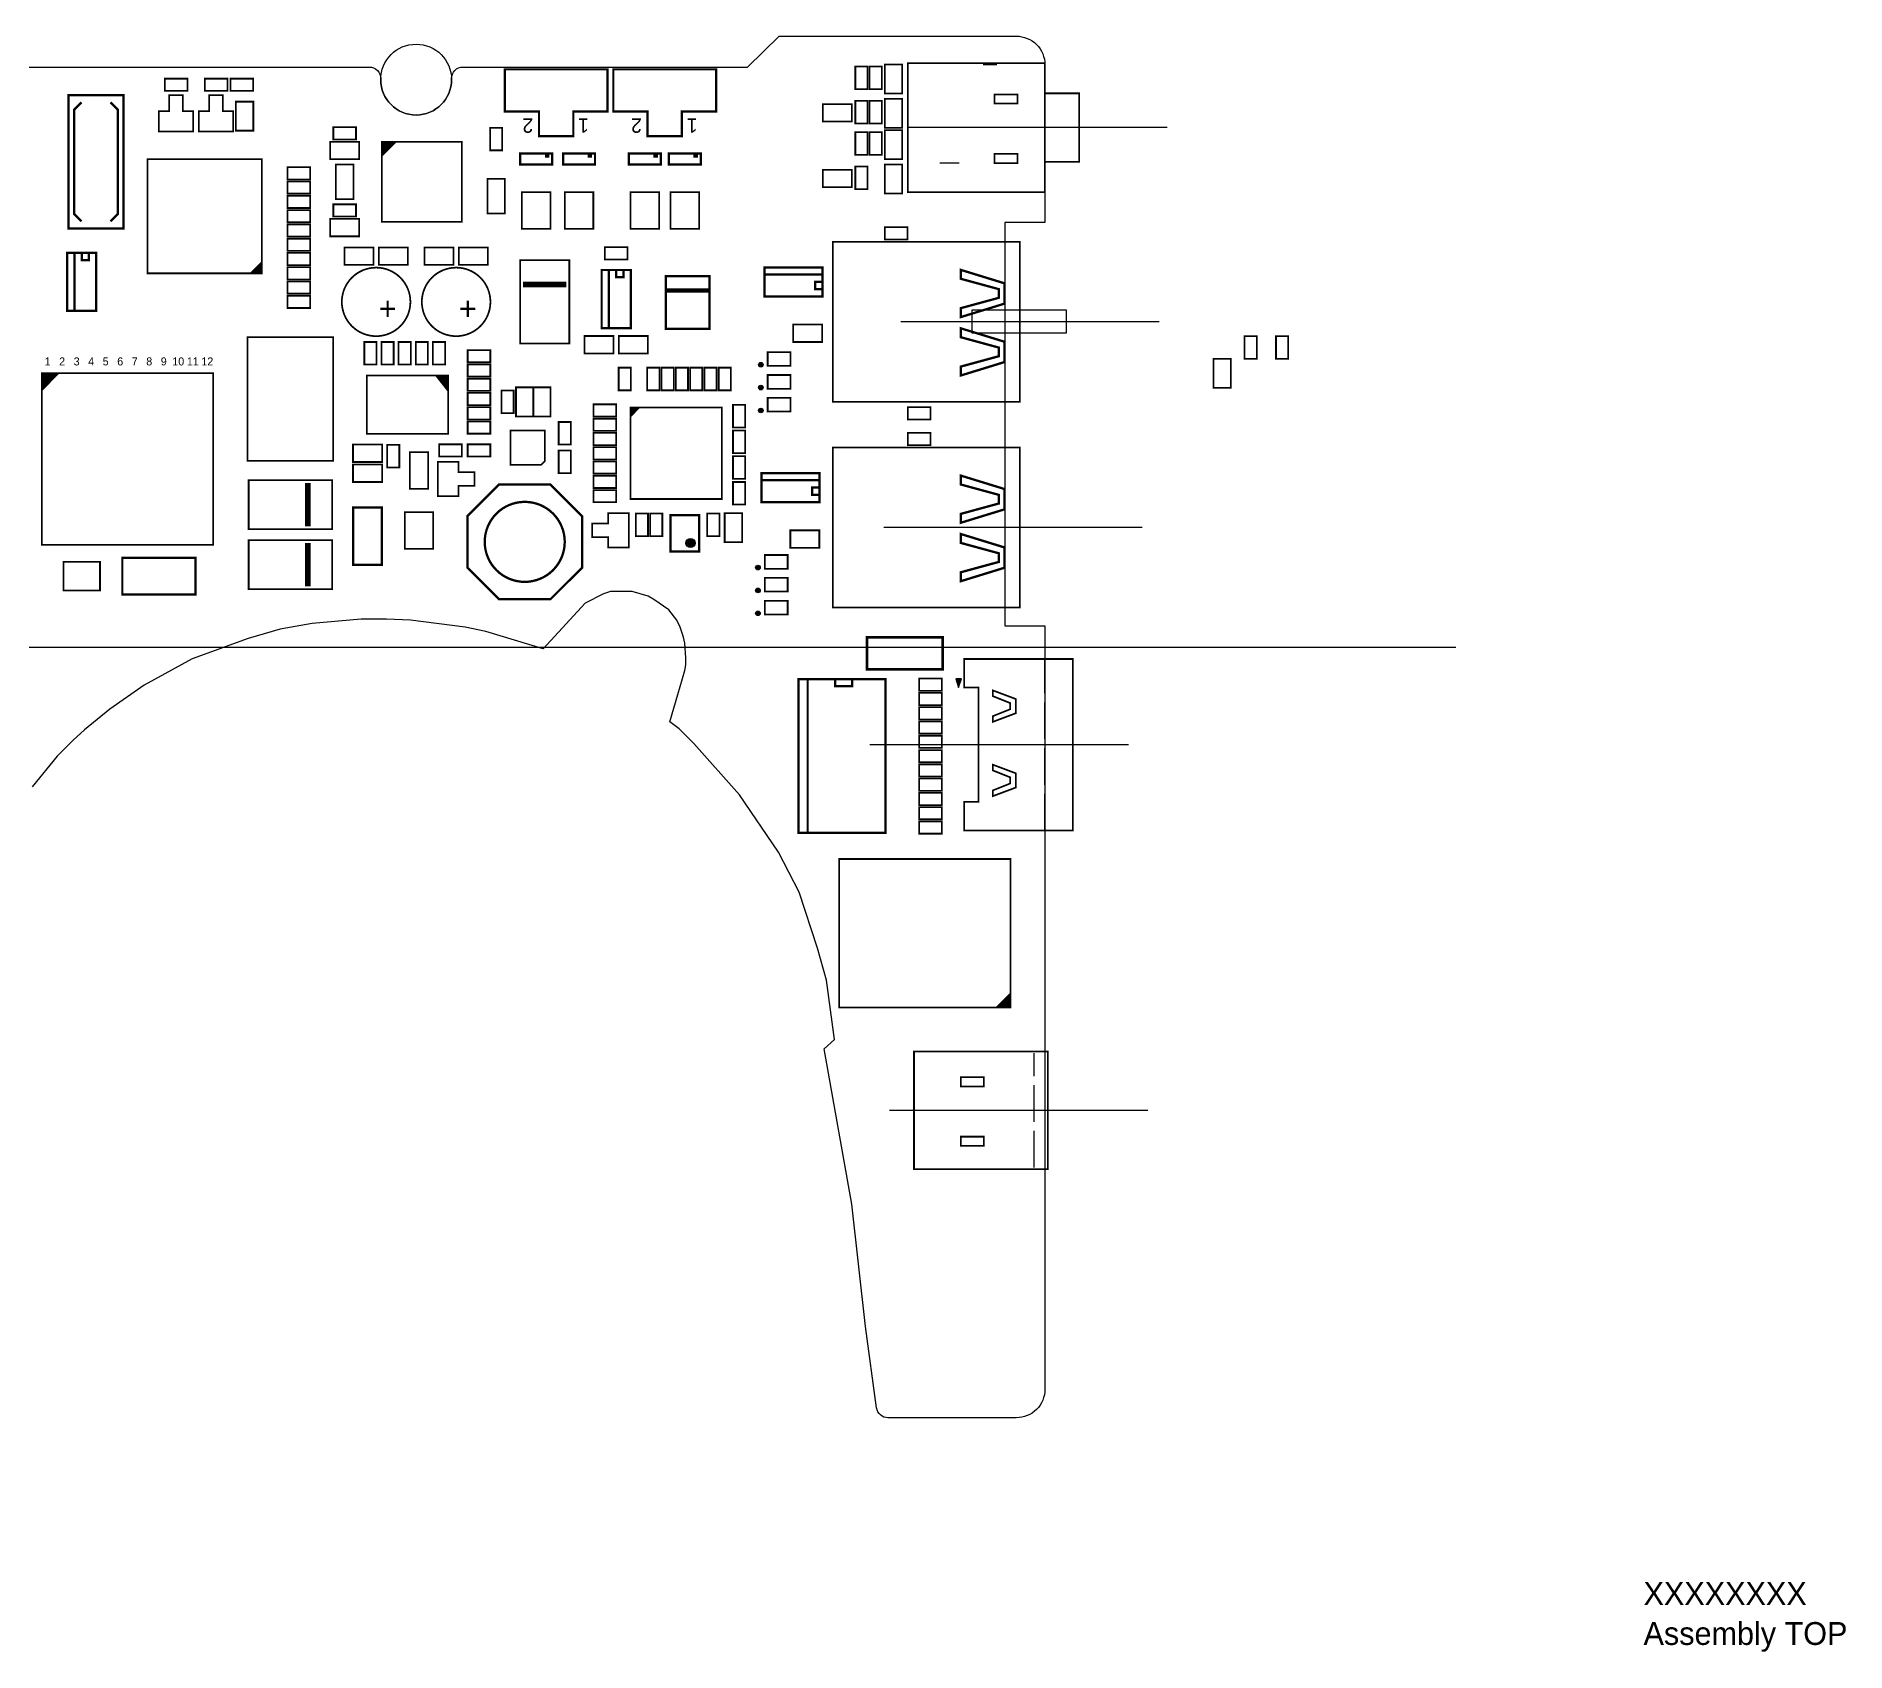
# Model space of a CAD drawing. Extents: x -18 to 363, y 0 to 182.
# Drawn here: x 204.8 to 363.1, y 8.6 to 150 of the extents above; entities that cross this region are included whole.
import ezdxf
from ezdxf.enums import TextEntityAlignment as Align

# ---------------------------------------------------------------- set-up
doc = ezdxf.new("R2010")
doc.units = 0
doc.header["$MEASUREMENT"] = 0
doc.layers.add('ASSEMBLY_OUTLINES_TOP', color=181, linetype='CONTINUOUS')
doc.layers.add('BOARD_OUTLINE', color=150, linetype='CONTINUOUS')
doc.styles.add('VERIBEST_GERBER_0', font='txt')
doc.styles.add('VERIBEST_GERBER_1', font='txt')

msp = doc.modelspace()

# ---------------------------------------------------------------- hatches: boundary and pattern name
at = {"layer": 'ASSEMBLY_OUTLINES_TOP'}
for points in [[(236.25, 140.75), (235, 140.75), (235, 139.5)], [(223.5, 129.25), (224.5, 129.25), (224.5, 130.25)], [(205.25, 120.5), (205.25, 119), (206.75, 120.5)], [(240.758, 120.242), (239.758, 120.242), (240.758, 118.992)], [(256.75, 117.5), (256.75, 116.7), (257.55, 117.5)], [(285.2, 93.75), (285.45, 93), (285.7, 93.75)], [(288.75, 65), (290, 65), (290, 66.25)]]:
    msp.add_hatch(color=256, dxfattribs=at).paths.add_polyline_path(points, flags=0)
h = msp.add_hatch(color=256, dxfattribs=at)
edge = h.paths.add_edge_path()
edge.add_arc((268.15, 121.25), 0.2, 0, 360)
h = msp.add_hatch(color=256, dxfattribs=at)
edge = h.paths.add_edge_path()
edge.add_arc((268.15, 119.25), 0.2, 0, 360)
h = msp.add_hatch(color=256, dxfattribs=at)
edge = h.paths.add_edge_path()
edge.add_arc((268.15, 117.25), 0.2, 0, 360)
h = msp.add_hatch(color=256, dxfattribs=at)
edge = h.paths.add_edge_path()
edge.add_arc((262, 105.65), 0.4, 0, 360)
h = msp.add_hatch(color=256, dxfattribs=at)
edge = h.paths.add_edge_path()
edge.add_arc((267.9, 103.5), 0.2, 0, 360)
h = msp.add_hatch(color=256, dxfattribs=at)
edge = h.paths.add_edge_path()
edge.add_arc((267.9, 101.5), 0.2, 0, 360)
h = msp.add_hatch(color=256, dxfattribs=at)
edge = h.paths.add_edge_path()
edge.add_arc((267.9, 99.5), 0.2, 0, 360)

# ---------------------------------------------------------------- linework, layer by layer
for points, const_width in [([(276.4166, 145.3594), (276.4166, 147.3406), (277.4834, 147.3406), (277.4834, 145.3594)], 0.1524), ([(277.6666, 145.3594), (277.6666, 147.3406), (278.7334, 147.3406), (278.7334, 145.3594)], 0.1524), ([(278.988, 144.98), (278.988, 147.52), (280.512, 147.52), (280.512, 144.98)], 0.1524), ([(281, 136.35), (281, 147.65), (293, 147.65), (293, 136.35)], 0.15), ([(216.0094, 145.2166), (216.0094, 146.2834), (217.9906, 146.2834), (217.9906, 145.2166)], 0.1524), ([(219.5094, 145.2166), (219.5094, 146.2834), (221.4906, 146.2834), (221.4906, 145.2166)], 0.1524), ([(221.7594, 145.2166), (221.7594, 146.2834), (223.7406, 146.2834), (223.7406, 145.2166)], 0.1524), ([(254.75, 143.4), (251.75, 143.4), (251.75, 141.25), (248.75, 141.25), (248.75, 143.4), (245.75, 143.4), (245.75, 147.1), (254.75, 147.1)], 0.2), ([(264.25, 143.4), (261.25, 143.4), (261.25, 141.25), (258.25, 141.25), (258.25, 143.4), (255.25, 143.4), (255.25, 147.1), (264.25, 147.1)], 0.2), ([(207.587, 133.158), (207.587, 144.842), (212.413, 144.842), (212.413, 133.158)], 0.2032), ([(218.5, 141.65), (215.5, 141.65), (215.5, 143.45), (216.4, 143.45), (216.4, 144.85), (217.6, 144.85), (217.6, 143.45), (218.5, 143.45)], 0.15), ([(222, 141.65), (219, 141.65), (219, 143.45), (219.9, 143.45), (219.9, 144.85), (221.1, 144.85), (221.1, 143.45), (222, 143.45)], 0.15), ([(222.238, 141.73), (222.238, 144.27), (223.762, 144.27), (223.762, 141.73)], 0.1524), ([(273.58, 142.538), (273.58, 144.062), (276.12, 144.062), (276.12, 142.538)], 0.1524), ([(276.4166, 142.3594), (276.4166, 144.3406), (277.4834, 144.3406), (277.4834, 142.3594)], 0.1524), ([(277.6666, 142.3594), (277.6666, 144.3406), (278.7334, 144.3406), (278.7334, 142.3594)], 0.1524), ([(278.988, 141.98), (278.988, 144.52), (280.512, 144.52), (280.512, 141.98)], 0.1524), ([(288.6, 144.1), (288.6, 144.9), (290.6, 144.9), (290.6, 144.1)], 0.15), ([(293, 139), (293, 145), (296, 145), (296, 139)], 0.15), ([(230.7594, 140.9666), (230.7594, 142.0334), (232.7406, 142.0334), (232.7406, 140.9666)], 0.1524), ([(244.4666, 140.0094), (244.4666, 141.9906), (245.5334, 141.9906), (245.5334, 140.0094)], 0.1524), ([(276.4166, 139.6094), (276.4166, 141.5906), (277.4834, 141.5906), (277.4834, 139.6094)], 0.1524), ([(277.6666, 139.6094), (277.6666, 141.5906), (278.7334, 141.5906), (278.7334, 139.6094)], 0.1524), ([(278.988, 139.23), (278.988, 141.77), (280.512, 141.77), (280.512, 139.23)], 0.1524), ([(214.5, 129.25), (214.5, 139.25), (224.5, 139.25), (224.5, 129.25)], 0.15), ([(230.48, 139.238), (230.48, 140.762), (233.02, 140.762), (233.02, 139.238)], 0.1524), ([(235, 133.75), (235, 140.75), (242, 140.75), (242, 133.75)], 0.15), ([(247.103, 138.77375), (247.103, 139.72625), (249.897, 139.72625), (249.897, 138.77375)], 0.2032), ([(250.853, 138.773752), (250.853, 139.726252), (253.647, 139.726252), (253.647, 138.773752)], 0.2032), ([(256.603, 138.77375), (256.603, 139.72625), (259.397, 139.72625), (259.397, 138.77375)], 0.2032), ([(260.103, 138.773752), (260.103, 139.726252), (262.897, 139.726252), (262.897, 138.773752)], 0.2032), ([(288.6, 138.9), (288.6, 139.7), (290.6, 139.7), (290.6, 138.9)], 0.15), ([(226.7594, 137.4666), (226.7594, 138.5334), (228.7406, 138.5334), (228.7406, 137.4666)], 0.1524), ([(230.988, 135.726), (230.988, 138.774), (232.512, 138.774), (232.512, 135.726)], 0.15), ([(273.58, 136.788), (273.58, 138.312), (276.12, 138.312), (276.12, 136.788)], 0.1524), ([(276.4166, 136.6094), (276.4166, 138.5906), (277.4834, 138.5906), (277.4834, 136.6094)], 0.1524), ([(278.988, 136.23), (278.988, 138.77), (280.512, 138.77), (280.512, 136.23)], 0.1524), ([(226.7594, 136.2166), (226.7594, 137.2834), (228.7406, 137.2834), (228.7406, 136.2166)], 0.1524), ([(244.238, 134.476), (244.238, 137.524), (245.762, 137.524), (245.762, 134.476)], 0.15), ([(247.25, 133.15), (247.25, 136.35), (249.75, 136.35), (249.75, 133.15)], 0.15), ([(251, 133.15), (251, 136.35), (253.5, 136.35), (253.5, 133.15)], 0.15), ([(256.75, 133.15), (256.75, 136.35), (259.25, 136.35), (259.25, 133.15)], 0.15), ([(260.25, 133.15), (260.25, 136.35), (262.75, 136.35), (262.75, 133.15)], 0.15), ([(226.7594, 134.9666), (226.7594, 136.0334), (228.7406, 136.0334), (228.7406, 134.9666)], 0.1524), ([(226.7594, 133.7166), (226.7594, 134.7834), (228.7406, 134.7834), (228.7406, 133.7166)], 0.1524), ([(230.7594, 134.2166), (230.7594, 135.2834), (232.7406, 135.2834), (232.7406, 134.2166)], 0.1524), ([(226.7594, 132.4666), (226.7594, 133.5334), (228.7406, 133.5334), (228.7406, 132.4666)], 0.1524), ([(230.48, 132.488), (230.48, 134.012), (233.02, 134.012), (233.02, 132.488)], 0.1524), ([(279.0094, 132.2166), (279.0094, 133.2834), (280.9906, 133.2834), (280.9906, 132.2166)], 0.1524), ([(226.7594, 131.2166), (226.7594, 132.2834), (228.7406, 132.2834), (228.7406, 131.2166)], 0.1524), ([(231.73, 129.988), (231.73, 131.512), (234.27, 131.512), (234.27, 129.988)], 0.1524), ([(234.73, 129.988), (234.73, 131.512), (237.27, 131.512), (237.27, 129.988)], 0.1524), ([(238.73, 129.988), (238.73, 131.512), (241.27, 131.512), (241.27, 129.988)], 0.1524), ([(241.73, 129.988), (241.73, 131.512), (244.27, 131.512), (244.27, 129.988)], 0.1524), ([(254.5094, 130.4666), (254.5094, 131.5334), (256.4906, 131.5334), (256.4906, 130.4666)], 0.1524), ([(274.45, 118), (274.45, 132), (290.82, 132), (290.82, 118)], 0.15), ([(207.48, 125.96), (207.48, 131.04), (210.02, 131.04), (210.02, 125.96)], 0.2032), ([(208.75, 130.405), (208.75, 131.04), (209.385, 131.04), (209.385, 130.405)], 0.2032), ([(226.7594, 129.9666), (226.7594, 131.0334), (228.7406, 131.0334), (228.7406, 129.9666)], 0.1524), ([(226.7594, 128.7166), (226.7594, 129.7834), (228.7406, 129.7834), (228.7406, 128.7166)], 0.1524), ([(247.1, 123.1), (247.1, 130.4), (251.4, 130.4), (251.4, 123.1)], 0.15), ([(268.46, 127.23), (268.46, 129.77), (273.54, 129.77), (273.54, 127.23)], 0.2032), ([(226.7594, 127.4666), (226.7594, 128.5334), (228.7406, 128.5334), (228.7406, 127.4666)], 0.1524), ([(254.23, 124.46), (254.23, 129.54), (256.77, 129.54), (256.77, 124.46)], 0.2032), ([(255.5, 128.905), (255.5, 129.54), (256.135, 129.54), (256.135, 128.905)], 0.2032), ([(259.85, 124.4), (259.85, 129), (263.65, 129), (263.65, 124.4)], 0.2032), ([(272.905, 127.865), (272.905, 128.5), (273.54, 128.5), (273.54, 127.865)], 0.2032), ([(285.656, 125.423692), (289.466, 126.596), (289.466, 128.374), (285.656, 129.546308), (285.656, 128.766545), (288.958, 127.866), (288.958, 127.104), (285.656, 126.203455)], 0.203), ([(226.7594, 126.2166), (226.7594, 127.2834), (228.7406, 127.2834), (228.7406, 126.2166)], 0.1524), ([(223.25, 112.85), (223.25, 123.65), (230.75, 123.65), (230.75, 112.85)], 0.15), ([(252.73, 122.238), (252.73, 123.762), (255.27, 123.762), (255.27, 122.238)], 0.1524), ([(255.73, 122.238), (255.73, 123.762), (258.27, 123.762), (258.27, 122.238)], 0.1524), ([(270.98, 123.238), (270.98, 124.762), (273.52, 124.762), (273.52, 123.238)], 0.1524), ([(285.656, 120.311692), (289.466, 121.484), (289.466, 123.262), (285.656, 124.434308), (285.656, 123.654545), (288.958, 122.754), (288.958, 121.992), (285.656, 121.091455)], 0.203), ([(310.4666, 121.7594), (310.4666, 123.7406), (311.5334, 123.7406), (311.5334, 121.7594)], 0.1524), ([(313.2166, 121.7594), (313.2166, 123.7406), (314.2834, 123.7406), (314.2834, 121.7594)], 0.1524), ([(233.4666, 121.2594), (233.4666, 123.2406), (234.5334, 123.2406), (234.5334, 121.2594)], 0.1524), ([(234.9666, 121.2594), (234.9666, 123.2406), (236.0334, 123.2406), (236.0334, 121.2594)], 0.1524), ([(236.4666, 121.2594), (236.4666, 123.2406), (237.5334, 123.2406), (237.5334, 121.2594)], 0.1524), ([(237.9666, 121.2594), (237.9666, 123.2406), (239.0334, 123.2406), (239.0334, 121.2594)], 0.1524), ([(239.4666, 121.2594), (239.4666, 123.2406), (240.5334, 123.2406), (240.5334, 121.2594)], 0.1524), ([(242.5094, 121.4666), (242.5094, 122.5334), (244.4906, 122.5334), (244.4906, 121.4666)], 0.1524), ([(268.75, 121.15), (268.75, 122.35), (270.75, 122.35), (270.75, 121.15)], 0.15), ([(205.25, 105.5), (205.25, 120.5), (220.25, 120.5), (220.25, 105.5)], 0.15), ([(233.7, 115.2), (233.7, 120.3), (240.8, 120.3), (240.8, 115.2)], 0.15), ([(242.5094, 120.2166), (242.5094, 121.2834), (244.4906, 121.2834), (244.4906, 120.2166)], 0.1524), ([(255.7166, 119.0094), (255.7166, 120.9906), (256.7834, 120.9906), (256.7834, 119.0094)], 0.1524), ([(258.2166, 119.0094), (258.2166, 120.9906), (259.2834, 120.9906), (259.2834, 119.0094)], 0.1524), ([(259.4666, 119.0094), (259.4666, 120.9906), (260.5334, 120.9906), (260.5334, 119.0094)], 0.1524), ([(260.7166, 119.0094), (260.7166, 120.9906), (261.7834, 120.9906), (261.7834, 119.0094)], 0.1524), ([(261.9666, 119.0094), (261.9666, 120.9906), (263.0334, 120.9906), (263.0334, 119.0094)], 0.1524), ([(263.2166, 119.0094), (263.2166, 120.9906), (264.2834, 120.9906), (264.2834, 119.0094)], 0.1524), ([(264.4666, 119.0094), (264.4666, 120.9906), (265.5334, 120.9906), (265.5334, 119.0094)], 0.1524), ([(268.75, 119.15), (268.75, 120.35), (270.75, 120.35), (270.75, 119.15)], 0.15), ([(307.738, 119.23), (307.738, 121.77), (309.262, 121.77), (309.262, 119.23)], 0.1524), ([(242.5094, 118.9666), (242.5094, 120.0334), (244.4906, 120.0334), (244.4906, 118.9666)], 0.1524), ([(242.5094, 117.7166), (242.5094, 118.7834), (244.4906, 118.7834), (244.4906, 117.7166)], 0.1524), ([(245.4666, 117.0094), (245.4666, 118.9906), (246.5334, 118.9906), (246.5334, 117.0094)], 0.1524), ([(246.738, 116.73), (246.738, 119.27), (248.262, 119.27), (248.262, 116.73)], 0.1524), ([(248.238, 116.73), (248.238, 119.27), (249.762, 119.27), (249.762, 116.73)], 0.1524), ([(242.5094, 116.4666), (242.5094, 117.5334), (244.4906, 117.5334), (244.4906, 116.4666)], 0.1524), ([(253.5094, 116.7166), (253.5094, 117.7834), (255.4906, 117.7834), (255.4906, 116.7166)], 0.1524), ([(256.75, 109.5), (256.75, 117.5), (264.75, 117.5), (264.75, 109.5)], 0.15), ([(265.7166, 115.7594), (265.7166, 117.7406), (266.7834, 117.7406), (266.7834, 115.7594)], 0.1524), ([(268.75, 117.15), (268.75, 118.35), (270.75, 118.35), (270.75, 117.15)], 0.15), ([(281.0094, 116.4666), (281.0094, 117.5334), (282.9906, 117.5334), (282.9906, 116.4666)], 0.1524), ([(242.5094, 115.2166), (242.5094, 116.2834), (244.4906, 116.2834), (244.4906, 115.2166)], 0.1524), ([(249.25, 112.8), (248.95, 112.5), (246.25, 112.5), (246.25, 115.5), (249.25, 115.5)], 0.152), ([(250.4666, 114.2594), (250.4666, 116.2406), (251.5334, 116.2406), (251.5334, 114.2594)], 0.1524), ([(253.5094, 115.4666), (253.5094, 116.5334), (255.4906, 116.5334), (255.4906, 115.4666)], 0.1524), ([(265.7166, 113.5094), (265.7166, 115.4906), (266.7834, 115.4906), (266.7834, 113.5094)], 0.1524), ([(232.48, 112.738), (232.48, 114.262), (235.02, 114.262), (235.02, 112.738)], 0.1524), ([(235.4666, 112.2594), (235.4666, 114.2406), (236.5334, 114.2406), (236.5334, 112.2594)], 0.1524), ([(240.0094, 113.2166), (240.0094, 114.2834), (241.9906, 114.2834), (241.9906, 113.2166)], 0.1524), ([(242.5094, 113.2166), (242.5094, 114.2834), (244.4906, 114.2834), (244.4906, 113.2166)], 0.1524), ([(253.5094, 114.2166), (253.5094, 115.2834), (255.4906, 115.2834), (255.4906, 114.2166)], 0.1524), ([(253.5094, 112.9666), (253.5094, 114.0334), (255.4906, 114.0334), (255.4906, 112.9666)], 0.1524), ([(274.45, 100), (274.45, 114), (290.82, 114), (290.82, 100)], 0.15), ([(281.0094, 114.2166), (281.0094, 115.2834), (282.9906, 115.2834), (282.9906, 114.2166)], 0.1524), ([(232.48, 110.988), (232.48, 112.512), (235.02, 112.512), (235.02, 110.988)], 0.1524), ([(237.45, 110.4), (237.45, 113.6), (239.05, 113.6), (239.05, 110.4)], 0.15), ([(239.9, 109.75), (239.9, 112.75), (241.7, 112.75), (241.7, 111.85), (243.1, 111.85), (243.1, 110.65), (241.7, 110.65), (241.7, 109.75)], 0.15), ([(250.4666, 111.7594), (250.4666, 113.7406), (251.5334, 113.7406), (251.5334, 111.7594)], 0.1524), ([(253.5094, 111.7166), (253.5094, 112.7834), (255.4906, 112.7834), (255.4906, 111.7166)], 0.1524), ([(265.7166, 111.2594), (265.7166, 113.2406), (266.7834, 113.2406), (266.7834, 111.2594)], 0.1524), ([(223.35, 106.85), (223.35, 111.15), (230.65, 111.15), (230.65, 106.85)], 0.15), ([(242.484, 108.004), (245.242, 110.762), (249.754, 110.762), (252.516, 108), (252.516, 103.496), (249.754, 100.734), (245.246, 100.734), (242.484, 103.496)], 0.203), ([(253.5094, 110.4666), (253.5094, 111.5334), (255.4906, 111.5334), (255.4906, 110.4666)], 0.1524), ([(265.7166, 109.0094), (265.7166, 110.9906), (266.7834, 110.9906), (266.7834, 109.0094)], 0.1524), ([(268.21, 109.23), (268.21, 111.77), (273.29, 111.77), (273.29, 109.23)], 0.2032), ([(285.656, 107.423692), (289.466, 108.596), (289.466, 110.374), (285.656, 111.546308), (285.656, 110.766545), (288.958, 109.866), (288.958, 109.104), (285.656, 108.203455)], 0.203), ([(253.5094, 109.2166), (253.5094, 110.2834), (255.4906, 110.2834), (255.4906, 109.2166)], 0.1524), ([(272.655, 109.865), (272.655, 110.5), (273.29, 110.5), (273.29, 109.865)], 0.2032), ([(232.5, 103.75), (232.5, 108.75), (235, 108.75), (235, 103.75)], 0.2032), ([(237, 105.15), (237, 108.35), (239.5, 108.35), (239.5, 105.15)], 0.15), ([(256.6, 108.25), (256.6, 105.25), (254.8, 105.25), (254.8, 106.15), (253.4, 106.15), (253.4, 107.35), (254.8, 107.35), (254.8, 108.25)], 0.15), ([(257.2166, 106.2594), (257.2166, 108.2406), (258.2834, 108.2406), (258.2834, 106.2594)], 0.1524), ([(258.4666, 106.2594), (258.4666, 108.2406), (259.5334, 108.2406), (259.5334, 106.2594)], 0.1524), ([(260.25, 104.9), (260.25, 108.1), (262.75, 108.1), (262.75, 104.9)], 0.203), ([(263.4666, 106.2594), (263.4666, 108.2406), (264.5334, 108.2406), (264.5334, 106.2594)], 0.1524), ([(264.988, 105.73), (264.988, 108.27), (266.512, 108.27), (266.512, 105.73)], 0.1524), ([(270.73, 105.238), (270.73, 106.762), (273.27, 106.762), (273.27, 105.238)], 0.1524), ([(285.656, 102.311692), (289.466, 103.484), (289.466, 105.262), (285.656, 106.434308), (285.656, 105.654545), (288.958, 104.754), (288.958, 103.992), (285.656, 103.091455)], 0.203), ([(223.35, 101.6), (223.35, 105.9), (230.65, 105.9), (230.65, 101.6)], 0.15), ([(268.5, 103.4), (268.5, 104.6), (270.5, 104.6), (270.5, 103.4)], 0.15), ([(207.15, 101.5), (207.15, 104), (210.35, 104), (210.35, 101.5)], 0.15), ([(212.3, 101.15), (212.3, 104.35), (218.7, 104.35), (218.7, 101.15)], 0.2), ([(268.5, 101.4), (268.5, 102.6), (270.5, 102.6), (270.5, 101.4)], 0.15), ([(268.5, 99.4), (268.5, 100.6), (270.5, 100.6), (270.5, 99.4)], 0.15), ([(277.448, 94.603), (277.448, 97.397), (284.052, 97.397), (284.052, 94.603)], 0.22479), ([(295.45, 95.5), (295.45, 80.5), (285.95, 80.5), (285.95, 83), (287.2, 83), (287.2, 93), (285.95, 93), (285.95, 95.5)], 0.15), ([(271.45, 80.275), (271.45, 93.725), (279.05, 93.725), (279.05, 80.275)], 0.203), ([(274.65, 93.125), (274.65, 93.725), (276.15, 93.725), (276.15, 93.125)], 0.2), ([(282.0094, 92.7166), (282.0094, 93.7834), (283.9906, 93.7834), (283.9906, 92.7166)], 0.1524), ([(282.0094, 91.4666), (282.0094, 92.5334), (283.9906, 92.5334), (283.9906, 91.4666)], 0.1524), ([(290.45, 92), (290.45, 90.75), (288.45, 90), (288.45, 90.5), (289.95, 91.1), (289.95, 91.65), (288.45, 92.25), (288.45, 92.75)], 0.15), ([(282.0094, 90.2166), (282.0094, 91.2834), (283.9906, 91.2834), (283.9906, 90.2166)], 0.1524), ([(282.0094, 88.9666), (282.0094, 90.0334), (283.9906, 90.0334), (283.9906, 88.9666)], 0.1524), ([(282.0094, 87.7166), (282.0094, 88.7834), (283.9906, 88.7834), (283.9906, 87.7166)], 0.1524), ([(282.0094, 86.4666), (282.0094, 87.5334), (283.9906, 87.5334), (283.9906, 86.4666)], 0.1524), ([(282.0094, 85.2166), (282.0094, 86.2834), (283.9906, 86.2834), (283.9906, 85.2166)], 0.1524), ([(290.45, 85.5), (290.45, 84.25), (288.45, 83.5), (288.45, 84), (289.95, 84.6), (289.95, 85.15), (288.45, 85.75), (288.45, 86.25)], 0.15), ([(282.0094, 83.9666), (282.0094, 85.0334), (283.9906, 85.0334), (283.9906, 83.9666)], 0.1524), ([(282.0094, 82.7166), (282.0094, 83.7834), (283.9906, 83.7834), (283.9906, 82.7166)], 0.1524), ([(282.0094, 81.4666), (282.0094, 82.5334), (283.9906, 82.5334), (283.9906, 81.4666)], 0.1524), ([(282.0094, 80.2166), (282.0094, 81.2834), (283.9906, 81.2834), (283.9906, 80.2166)], 0.1524), ([(275, 65), (275, 78), (290, 78), (290, 65)], 0.15), ([(281.55, 50.85), (281.55, 61.15), (293.25, 61.15), (293.25, 50.85)], 0.15), ([(285.65, 58.1), (285.65, 58.9), (287.65, 58.9), (287.65, 58.1)], 0.15), ([(285.65, 52.9), (285.65, 53.7), (287.65, 53.7), (287.65, 52.9)], 0.15)]:
    msp.add_lwpolyline(points, close=True, dxfattribs=dict(at, const_width=const_width))
for points in [[(288.8, 147.5), (287.6, 147.5)], [(303.7, 142), (281.1, 142)], [(285.5, 138.9), (283.8, 138.9)], [(303, 125), (280.4, 125)], [(290.2, 107), (278.9, 107)], [(301.5, 107), (290.2, 107)], [(328.95, 96.5), (202.45, 96.5)], [(293, 92.50912), (293, 95.5)], [(293, 88.50608), (293, 91.70648)], [(300.3, 88), (277.7, 88)], [(293, 84.50304), (293, 87.70344)], [(293, 80.5), (293, 83.7004)], [(292.05, 59.00608), (292.05, 61)], [(292.05, 55.00304), (292.05, 58.20344)], [(302, 56), (279.4, 56)], [(292.05, 51), (292.05, 54.2004)]]:
    msp.add_lwpolyline(points, dxfattribs=at)
for points, const_width in [([(208.73, 144.207), (208.095, 143.572), (208.095, 134.428), (208.73, 133.793)], 0.2032), ([(211.27, 133.793), (211.905, 134.428), (211.905, 143.572), (211.27, 144.207)], 0.2032), ([(208.115, 125.96), (208.115, 131.04)], 0.2032), ([(251.15, 128.27), (247.35, 128.27)], 0.508), ([(254.865, 124.46), (254.865, 129.54)], 0.2032), ([(268.46, 129.135), (273.54, 129.135)], 0.2032), ([(263.55, 127.734), (259.95, 127.734)], 0.381), ([(228.52, 107.1), (228.52, 110.9)], 0.508), ([(268.21, 111.135), (273.29, 111.135)], 0.2032), ([(228.52, 101.85), (228.52, 105.65)], 0.508), ([(272.25, 93.725), (272.25, 80.275)], 0.15)]:
    msp.add_lwpolyline(points, dxfattribs=dict(at, const_width=const_width))
for points in [[(236.25, 140.75), (235, 140.75), (235, 139.5)], [(214.5, 129.25), (214.5, 139.25), (224.5, 139.25), (224.5, 129.25)], [(223.5, 129.25), (224.5, 129.25), (224.5, 130.25)], [(286.65, 124), (286.65, 126.05), (294.85, 126.05), (294.85, 124)], [(205.25, 120.5), (205.25, 119), (206.75, 120.5)], [(240.758, 120.242), (239.758, 120.242), (240.758, 118.992)], [(256.75, 117.5), (256.75, 116.7), (257.55, 117.5)], [(285.2, 93.75), (285.45, 93), (285.7, 93.75)], [(288.75, 65), (290, 65), (290, 66.25)]]:
    msp.add_lwpolyline(points, close=True, dxfattribs=at)
for points, const_width in [([(231.5, 126.75, -1), (237.5, 126.75, -1)], 0.15), ([(238.5, 126.75, -1), (244.5, 126.75, -1)], 0.15), ([(244, 105.75, -1), (251, 105.75, -1)], 0.203)]:
    msp.add_lwpolyline(points, format="xyb", close=True, dxfattribs=dict(at, const_width=const_width))
for centre, radius in [((238, 146.2), 3.1), ((268.15, 121.25), 0.2), ((268.15, 119.25), 0.2), ((268.15, 117.25), 0.2), ((262, 105.65), 0.4), ((267.9, 103.5), 0.2), ((267.9, 101.5), 0.2), ((267.9, 99.5), 0.2)]:
    msp.add_circle(centre, radius, dxfattribs=at)
for points in [[(249.262, 139.377), (249.643, 139.377), (249.262, 139.758), (249.643, 139.758)], [(253.012, 139.377002), (253.393, 139.377002), (253.012, 139.758002), (253.393, 139.758002)], [(258.762, 139.377), (259.143, 139.377), (258.762, 139.758), (259.143, 139.758)], [(262.262, 139.377002), (262.643, 139.377002), (262.262, 139.758002), (262.643, 139.758002)]]:
    msp.add_solid(points, dxfattribs=at)
at = {"layer": 'BOARD_OUTLINE'}
msp.add_lwpolyline([(188.1, 147.3), (233.9, 147.3, -0.4142135624), (234.9, 146.3), (234.9, 146.2, 1), (241.1, 146.2), (241.1, 146.3, -0.4142135624), (242.1, 147.3), (267, 147.3), (269.75, 150), (290.5, 150, -0.4142135624), (293, 147.5), (293, 133.7), (289.5, 133.7), (289.5, 98.4), (293, 98.4), (293, 31.6, -0.4142135624), (290.5, 29.1), (279.271909, 29.1, -0.374735068), (278.28123, 29.963782), (277.3, 37.1), (276.1, 47.8), (273.7, 61.4), (274.6, 62.2), (273.9, 67.4), (273.1, 70.2), (271.5, 75.1), (269.7, 78.6), (266.3, 83.6), (262.3, 88.1), (261, 89.4), (260.2, 90), (260.9, 92.4), (261.5, 94.5), (261.6, 95), (261.6, 95.6), (261.5, 96.9), (261.4, 97.4), (261.1, 98.3), (260.8, 98.9), (260.1, 99.8), (258.8, 100.7), (258.3, 101), (256.9, 101.4), (255, 101.4), (254.4, 101.2), (252.8, 100.4), (249.1, 96.4), (244.1, 97.9), (242.3, 98.3), (237.5, 98.9), (235.4, 99), (233.2, 99), (228.9, 98.6), (226.1, 98.1), (223.3, 97.3), (218.4, 95.5), (214.2, 93.2), (211.2, 91.1), (209, 89.3), (208, 88.4), (206.6, 87), (204.4, 84.3)], format="xyb", dxfattribs=at)

# ---------------------------------------------------------------- texts
at = {"layer": 'ASSEMBLY_OUTLINES_TOP', "style": 'VERIBEST_GERBER_1'}
for s, p in [('2', (247.775, 142.1825)), ('1', (252.64, 142.1825)), ('2', (257.275, 142.1825)), ('1', (262.14, 142.1825))]:
    msp.add_text(s, height=1.27, rotation=180, dxfattribs=at).set_placement(p, align=Align.MIDDLE_CENTER)
at = {"layer": 'ASSEMBLY_OUTLINES_TOP', "style": 'VERIBEST_GERBER_0'}
for p in [(235.516, 126.1785), (242.516, 126.1785)]:
    msp.add_text('+', height=2, dxfattribs=at).set_placement(p, align=Align.MIDDLE_CENTER)
at = {"layer": 'ASSEMBLY_OUTLINES_TOP', "style": 'VERIBEST_GERBER_1'}
for s, p in [('1', (205.765, 121.89)), ('2', (207.035, 121.89)), ('3', (208.305, 121.89)), ('4', (209.575, 121.89)), ('5', (210.845, 121.89)), ('6', (212.115, 121.89)), ('7', (213.385, 121.89)), ('8', (214.655, 121.89)), ('9', (215.925, 121.89)), ('10', (217.195, 121.89)), ('11', (218.465, 121.89)), ('12', (219.735, 121.89))]:
    msp.add_text(s, height=0.7, dxfattribs=at).set_placement(p, align=Align.TOP_CENTER)
for s, p in [('XXXXXXXX', (345.365, 13.725)), ('Assembly TOP', (345.365, 10.225))]:
    msp.add_text(s, height=2, dxfattribs=at).set_placement(p, align=Align.MIDDLE_LEFT)

doc.saveas('drawing.dxf')
